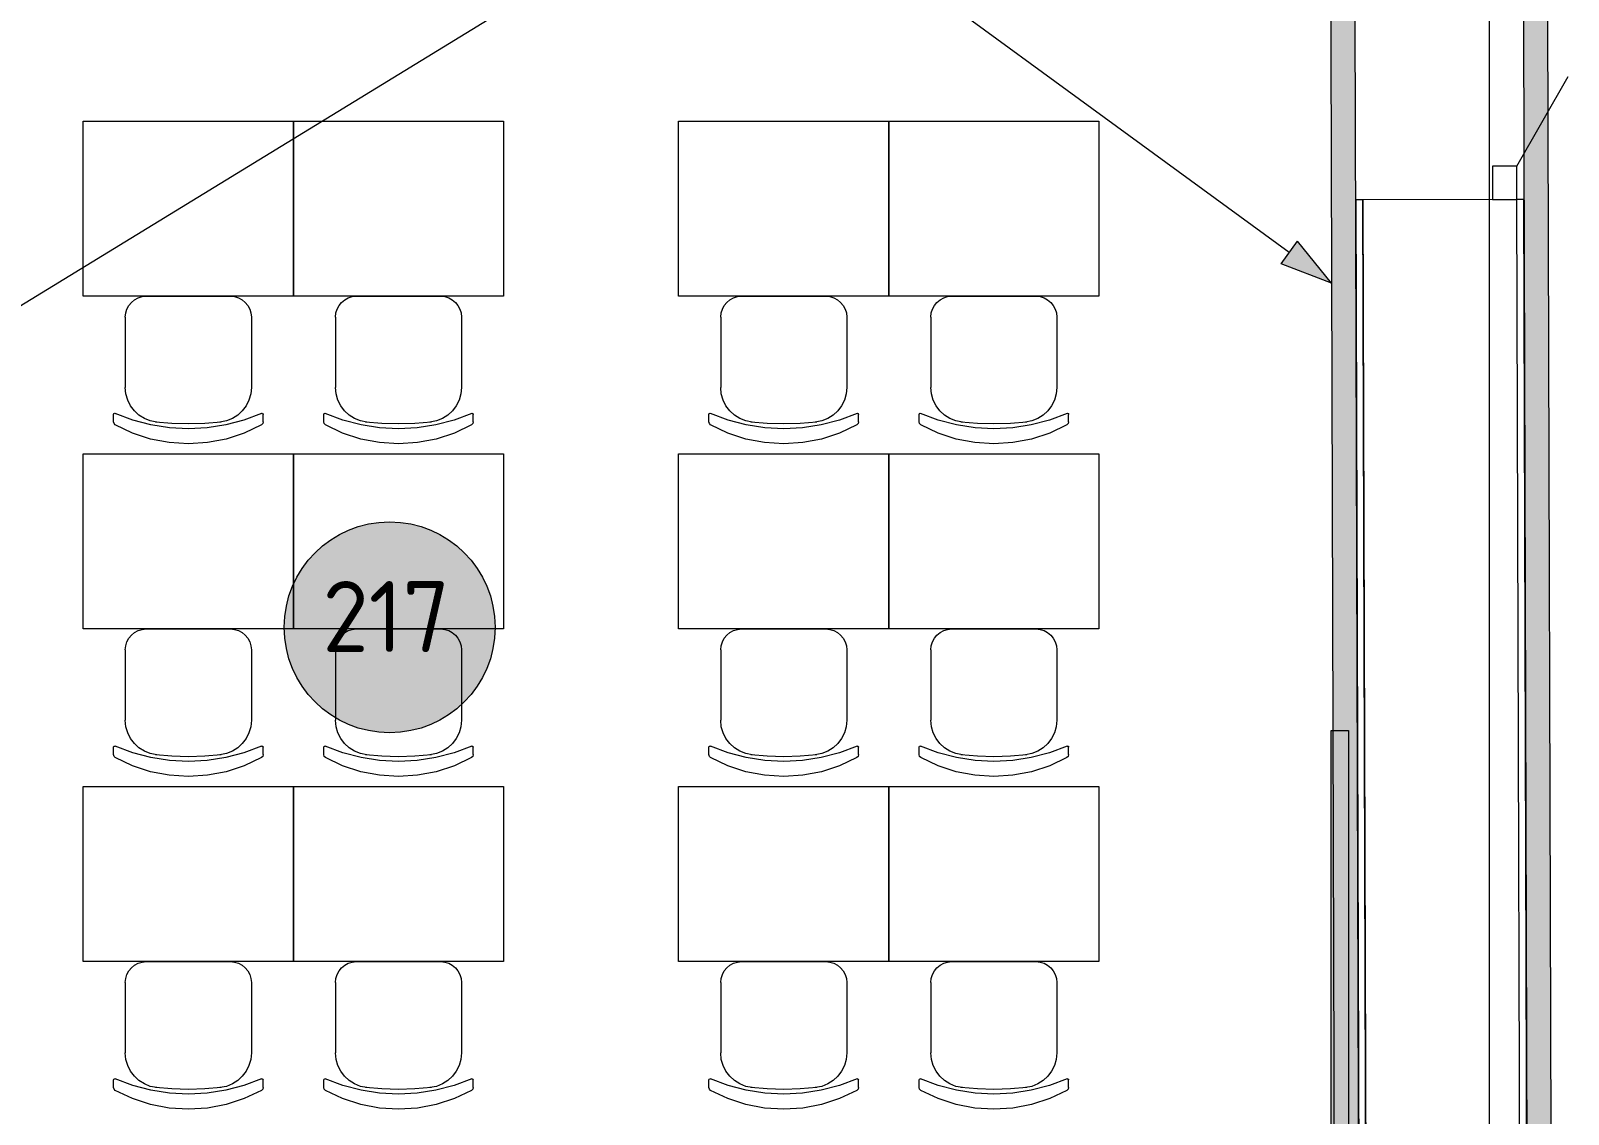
# Model space of a CAD drawing. Header units: millimetres. Extents: x 0 to 1189, y 0 to 841.
# Drawn here: x 262.02 to 305.92, y 520.79 to 551.73 of the extents above; entities that cross this region are included whole.
import ezdxf

# ---------------------------------------------------------------- set-up
doc = ezdxf.new("R2010")
doc.units = ezdxf.units.MM

msp = doc.modelspace()

# ---------------------------------------------------------------- hatches: boundary and pattern name
at = {"true_color": 0xf1d696}
h = msp.add_hatch(color=41, dxfattribs=at)
h.dxf.hatch_style = 2
h.paths.add_polyline_path([(305.511467, 494.621526), (304.811466, 494.621526), (304.343465, 651.257766), (305.043466, 651.257766)])
h = msp.add_hatch(color=41, dxfattribs=at)
h.dxf.hatch_style = 2
h.paths.add_polyline_path([(299.782458, 570.671643), (299.996458, 499.475534), (299.296457, 499.475534), (299.082457, 570.671643)])
at = {"true_color": 0x0077b0}
h = msp.add_hatch(color=144, dxfattribs=at)
h.dxf.hatch_style = 2
h.paths.add_polyline_path([(299.161457, 544.520603), (297.720455, 545.077603), (298.191456, 545.723604)])
at = {"true_color": 0xffffff}
h = msp.add_hatch(color=7, dxfattribs=at)
edge = h.paths.add_edge_path()
edge.add_arc((272.267916, 534.697588), 3.011755, 0, 360)
at = {"true_color": 0x999999}
h = msp.add_hatch(color=253, dxfattribs=at)
h.dxf.hatch_style = 2
h.paths.add_polyline_path([(299.649458, 519.751565), (299.149457, 519.751565), (299.149457, 531.751583), (299.649458, 531.751583)])

# ---------------------------------------------------------------- linework, layer by layer
at = {"color": 7, "lineweight": 0}
for points in [[(303.672464, 237.628134), (303.672464, 730.151886)], [(304.343465, 651.257766), (304.813466, 493.921525)], [(305.511467, 494.621526), (305.043466, 651.257766)], [(299.082457, 570.671643), (299.296457, 499.475534)], [(299.996458, 499.475534), (299.782458, 570.671643)], [(304.452465, 547.864608), (305.919467, 550.423612)], [(304.452465, 547.864608), (303.752464, 547.862608)], [(303.752464, 547.862608), (303.755464, 546.912606)], [(304.455465, 546.914606), (304.452465, 547.864608)], [(300.054458, 546.901606), (299.854458, 546.900606)], [(299.854458, 546.900606), (300.011458, 494.435526)], [(300.130459, 521.621568), (300.054458, 546.901606)], [(303.755464, 546.912606), (300.055458, 546.901606)], [(300.055458, 546.901606), (300.212459, 494.235526)], [(303.755464, 546.912606), (304.455465, 546.914606)], [(304.655465, 546.914606), (304.455465, 546.914606)], [(304.613465, 493.721525), (304.455465, 546.914606)], [(304.813466, 493.822525), (304.655465, 546.914606)], [(269.256411, 534.697588), (269.271956, 535.005468), (269.317581, 535.304473), (269.391774, 535.593087), (269.493021, 535.869793), (269.619809, 536.133074), (269.770625, 536.381416), (269.943956, 536.613302), (270.138288, 536.827216), (270.352108, 537.021641), (270.583904, 537.195062), (270.832161, 537.345962), (271.095367, 537.472826), (271.372009, 537.574137), (271.660573, 537.648379), (271.959547, 537.694036), (272.267416, 537.709592), (272.575461, 537.694036), (272.874589, 537.648379), (273.163286, 537.574137), (273.440043, 537.472826), (273.703346, 537.345962), (273.951684, 537.195062), (274.183546, 537.021641), (274.397419, 536.827216), (274.591793, 536.613302), (274.765154, 536.381416), (274.915992, 536.133074), (275.042795, 535.869793), (275.144051, 535.593087), (275.218249, 535.304473), (275.263876, 535.005468), (275.279421, 534.697588)], [(275.279421, 534.697588), (275.263876, 534.389707), (275.218249, 534.090702), (275.144051, 533.802088), (275.042795, 533.525383), (274.915992, 533.262101), (274.765154, 533.013759), (274.591793, 532.781873), (274.397419, 532.567959), (274.183546, 532.373534), (273.951684, 532.200113), (273.703346, 532.049213), (273.440043, 531.922349), (273.163286, 531.821038), (272.874589, 531.746796), (272.575461, 531.701139), (272.267416, 531.685583), (271.959547, 531.701139), (271.660573, 531.746796), (271.372009, 531.821038), (271.095367, 531.922349), (270.832161, 532.049213), (270.583904, 532.200113), (270.352108, 532.373534), (270.138288, 532.567959), (269.943956, 532.781873), (269.770625, 533.013759), (269.619809, 533.262101), (269.493021, 533.525383), (269.391774, 533.802088), (269.317581, 534.090702), (269.271956, 534.389707), (269.256411, 534.697588)], [(300.172459, 507.621546), (300.130459, 521.621568)]]:
    msp.add_lwpolyline(points, dxfattribs=at)
at = {"color": 144, "lineweight": 0, "true_color": 0x0077b0}
for points in [[(243.534372, 532.753585), (282.565432, 556.642621)], [(297.955455, 545.400604), (282.565432, 556.642621)], [(297.720455, 545.077603), (298.191456, 545.723604)], [(299.161457, 544.520603), (298.191456, 545.723604)], [(299.161457, 544.520603), (297.720455, 545.077603)]]:
    msp.add_lwpolyline(points, dxfattribs=at)
at = {"color": 253, "lineweight": 0, "true_color": 0x999999}
for points in [[(263.518403, 544.151602), (263.518403, 549.15161)], [(263.518403, 549.15161), (269.518412, 549.15161)], [(269.518412, 549.15161), (269.518412, 544.151602)], [(269.518412, 544.151602), (269.518412, 549.15161)], [(269.518412, 549.15161), (275.518421, 549.15161)], [(275.518421, 549.15161), (275.518421, 544.151602)], [(280.518429, 544.151602), (280.518429, 549.15161)], [(280.518429, 549.15161), (286.518438, 549.15161)], [(286.518438, 549.15161), (286.518438, 544.151602)], [(286.518438, 544.151602), (286.518438, 549.15161)], [(286.518438, 549.15161), (292.518447, 549.15161)], [(292.518447, 549.15161), (292.518447, 544.151602)], [(269.518412, 544.151602), (263.518403, 544.151602)], [(264.719404, 543.551601), (264.73161, 543.672703), (264.766608, 543.785414), (264.821973, 543.887344), (264.89528, 543.976102), (264.984102, 544.049297), (265.086014, 544.104539), (265.198591, 544.139438), (265.319405, 544.151602)], [(264.719404, 543.551601), (264.73161, 543.672703), (264.766608, 543.785414), (264.821973, 543.887344), (264.89528, 543.976102), (264.984102, 544.049297), (265.086014, 544.104539), (265.198591, 544.139438), (265.319405, 544.151602)], [(265.318405, 544.151602), (267.719409, 544.151602)], [(265.318405, 544.151602), (267.719409, 544.151602)], [(267.719409, 544.151602), (267.840224, 544.139438), (267.9528, 544.104539), (268.054712, 544.049297), (268.143535, 543.976102), (268.216841, 543.887344), (268.272207, 543.785414), (268.307205, 543.672703), (268.31941, 543.551601)], [(267.719409, 544.151602), (267.840224, 544.139438), (267.9528, 544.104539), (268.054712, 544.049297), (268.143535, 543.976102), (268.216841, 543.887344), (268.272207, 543.785414), (268.307205, 543.672703), (268.31941, 543.551601)], [(275.518421, 544.151602), (269.518412, 544.151602)], [(270.719414, 543.551601), (270.731619, 543.672703), (270.766617, 543.785414), (270.821982, 543.887344), (270.895289, 543.976102), (270.984111, 544.049297), (271.086024, 544.104539), (271.1986, 544.139438), (271.319415, 544.151602)], [(270.719414, 543.551601), (270.731619, 543.672703), (270.766617, 543.785414), (270.821982, 543.887344), (270.895289, 543.976102), (270.984111, 544.049297), (271.086024, 544.104539), (271.1986, 544.139438), (271.319415, 544.151602)], [(271.318415, 544.151602), (273.719418, 544.151602)], [(271.318415, 544.151602), (273.719418, 544.151602)], [(273.719418, 544.151602), (273.840233, 544.139438), (273.952809, 544.104539), (274.054721, 544.049297), (274.143544, 543.976102), (274.216851, 543.887344), (274.272216, 543.785414), (274.307214, 543.672703), (274.319419, 543.551601)], [(273.719418, 544.151602), (273.840233, 544.139438), (273.952809, 544.104539), (274.054721, 544.049297), (274.143544, 543.976102), (274.216851, 543.887344), (274.272216, 543.785414), (274.307214, 543.672703), (274.319419, 543.551601)], [(286.518438, 544.151602), (280.518429, 544.151602)], [(281.71943, 543.551601), (281.731636, 543.672703), (281.766634, 543.785414), (281.821999, 543.887344), (281.895306, 543.976102), (281.984128, 544.049297), (282.08604, 544.104539), (282.198617, 544.139438), (282.319431, 544.151602)], [(281.71943, 543.551601), (281.731636, 543.672703), (281.766634, 543.785414), (281.821999, 543.887344), (281.895306, 543.976102), (281.984128, 544.049297), (282.08604, 544.104539), (282.198617, 544.139438), (282.319431, 544.151602)], [(282.318431, 544.151602), (284.719435, 544.151602)], [(282.318431, 544.151602), (284.719435, 544.151602)], [(284.719435, 544.151602), (284.84025, 544.139438), (284.952826, 544.104539), (285.054738, 544.049297), (285.143561, 543.976102), (285.216867, 543.887344), (285.272233, 543.785414), (285.307231, 543.672703), (285.319436, 543.551601)], [(284.719435, 544.151602), (284.84025, 544.139438), (284.952826, 544.104539), (285.054738, 544.049297), (285.143561, 543.976102), (285.216867, 543.887344), (285.272233, 543.785414), (285.307231, 543.672703), (285.319436, 543.551601)], [(292.518447, 544.151602), (286.518438, 544.151602)], [(287.71944, 543.551601), (287.731645, 543.672703), (287.766643, 543.785414), (287.822008, 543.887344), (287.895315, 543.976102), (287.984137, 544.049297), (288.08605, 544.104539), (288.198626, 544.139438), (288.31944, 544.151602)], [(287.71944, 543.551601), (287.731645, 543.672703), (287.766643, 543.785414), (287.822008, 543.887344), (287.895315, 543.976102), (287.984137, 544.049297), (288.08605, 544.104539), (288.198626, 544.139438), (288.31944, 544.151602)], [(288.31844, 544.151602), (290.719444, 544.151602)], [(288.31844, 544.151602), (290.719444, 544.151602)], [(290.719444, 544.151602), (290.840259, 544.139438), (290.952835, 544.104539), (291.054747, 544.049297), (291.14357, 543.976102), (291.216877, 543.887344), (291.272242, 543.785414), (291.30724, 543.672703), (291.319445, 543.551601)], [(290.719444, 544.151602), (290.840259, 544.139438), (290.952835, 544.104539), (291.054747, 544.049297), (291.14357, 543.976102), (291.216877, 543.887344), (291.272242, 543.785414), (291.30724, 543.672703), (291.319445, 543.551601)], [(264.719404, 543.551601), (264.719404, 541.548598)], [(264.719404, 543.551601), (264.719404, 541.548598)], [(268.31941, 543.551601), (268.31941, 541.548598)], [(268.31941, 543.551601), (268.31941, 541.548598)], [(270.719414, 543.551601), (270.719414, 541.548598)], [(270.719414, 543.551601), (270.719414, 541.548598)], [(274.319419, 543.551601), (274.319419, 541.548598)], [(274.319419, 543.551601), (274.319419, 541.548598)], [(281.71943, 543.551601), (281.71943, 541.548598)], [(281.71943, 543.551601), (281.71943, 541.548598)], [(285.319436, 543.551601), (285.319436, 541.548598)], [(285.319436, 543.551601), (285.319436, 541.548598)], [(287.71944, 543.551601), (287.71944, 541.548598)], [(287.71944, 543.551601), (287.71944, 541.548598)], [(291.319445, 543.551601), (291.319445, 541.548598)], [(291.319445, 543.551601), (291.319445, 541.548598)], [(265.619406, 540.553597), (265.434021, 540.590239), (265.263202, 540.658862), (265.110079, 540.756009), (264.97778, 540.878222), (264.869434, 541.022045), (264.78817, 541.184019), (264.737117, 541.36069), (264.719404, 541.548598)], [(265.619406, 540.553597), (265.434021, 540.590239), (265.263202, 540.658862), (265.110079, 540.756009), (264.97778, 540.878222), (264.869434, 541.022045), (264.78817, 541.184019), (264.737117, 541.36069), (264.719404, 541.548598)], [(268.31941, 541.548598), (268.301697, 541.36069), (268.250644, 541.184019), (268.16938, 541.022045), (268.061035, 540.878222), (267.928736, 540.756009), (267.775612, 540.658862), (267.604794, 540.590239), (267.419409, 540.553597)], [(268.31941, 541.548598), (268.301697, 541.36069), (268.250644, 541.184019), (268.16938, 541.022045), (268.061035, 540.878222), (267.928736, 540.756009), (267.775612, 540.658862), (267.604794, 540.590239), (267.419409, 540.553597)], [(271.619415, 540.553597), (271.43403, 540.590239), (271.263211, 540.658862), (271.110088, 540.756009), (270.977789, 540.878222), (270.869443, 541.022045), (270.788179, 541.184019), (270.737127, 541.36069), (270.719414, 541.548598)], [(271.619415, 540.553597), (271.43403, 540.590239), (271.263211, 540.658862), (271.110088, 540.756009), (270.977789, 540.878222), (270.869443, 541.022045), (270.788179, 541.184019), (270.737127, 541.36069), (270.719414, 541.548598)], [(274.319419, 541.548598), (274.301706, 541.36069), (274.250653, 541.184019), (274.16939, 541.022045), (274.061044, 540.878222), (273.928745, 540.756009), (273.775621, 540.658862), (273.604803, 540.590239), (273.419418, 540.553597)], [(274.319419, 541.548598), (274.301706, 541.36069), (274.250653, 541.184019), (274.16939, 541.022045), (274.061044, 540.878222), (273.928745, 540.756009), (273.775621, 540.658862), (273.604803, 540.590239), (273.419418, 540.553597)], [(282.619432, 540.553597), (282.434047, 540.590239), (282.263228, 540.658862), (282.110105, 540.756009), (281.977806, 540.878222), (281.86946, 541.022045), (281.788196, 541.184019), (281.737143, 541.36069), (281.71943, 541.548598)], [(282.619432, 540.553597), (282.434047, 540.590239), (282.263228, 540.658862), (282.110105, 540.756009), (281.977806, 540.878222), (281.86946, 541.022045), (281.788196, 541.184019), (281.737143, 541.36069), (281.71943, 541.548598)], [(285.319436, 541.548598), (285.301723, 541.36069), (285.25067, 541.184019), (285.169406, 541.022045), (285.061061, 540.878222), (284.928761, 540.756009), (284.775638, 540.658862), (284.60482, 540.590239), (284.419435, 540.553597)], [(285.319436, 541.548598), (285.301723, 541.36069), (285.25067, 541.184019), (285.169406, 541.022045), (285.061061, 540.878222), (284.928761, 540.756009), (284.775638, 540.658862), (284.60482, 540.590239), (284.419435, 540.553597)], [(288.619441, 540.553597), (288.434056, 540.590239), (288.263237, 540.658862), (288.110114, 540.756009), (287.977815, 540.878222), (287.869469, 541.022045), (287.788205, 541.184019), (287.737152, 541.36069), (287.71944, 541.548598)], [(288.619441, 540.553597), (288.434056, 540.590239), (288.263237, 540.658862), (288.110114, 540.756009), (287.977815, 540.878222), (287.869469, 541.022045), (287.788205, 541.184019), (287.737152, 541.36069), (287.71944, 541.548598)], [(291.319445, 541.548598), (291.301732, 541.36069), (291.250679, 541.184019), (291.169416, 541.022045), (291.06107, 540.878222), (290.928771, 540.756009), (290.775647, 540.658862), (290.604829, 540.590239), (290.419444, 540.553597)], [(291.319445, 541.548598), (291.301732, 541.36069), (291.250679, 541.184019), (291.169416, 541.022045), (291.06107, 540.878222), (290.928771, 540.756009), (290.775647, 540.658862), (290.604829, 540.590239), (290.419444, 540.553597)], [(264.384404, 540.778597), (264.393029, 540.799597), (264.414404, 540.808597), (264.427404, 540.805597)], [(264.384404, 540.778597), (264.393029, 540.799597), (264.414404, 540.808597), (264.427404, 540.805597)], [(264.384404, 540.561597), (264.384404, 540.778597)], [(264.384404, 540.561597), (264.384404, 540.778597)], [(264.431404, 540.476596), (264.397029, 540.513471), (264.384404, 540.561597)], [(264.431404, 540.476596), (264.397029, 540.513471), (264.384404, 540.561597)], [(268.61141, 540.805597), (268.107347, 540.615081), (267.587909, 540.477721), (267.057221, 540.394549), (266.519407, 540.366596), (265.981594, 540.394549), (265.450906, 540.477721), (264.931467, 540.615081), (264.427404, 540.805597)], [(268.61141, 540.805597), (268.107347, 540.615081), (267.587909, 540.477721), (267.057221, 540.394549), (266.519407, 540.366596), (265.981594, 540.394549), (265.450906, 540.477721), (264.931467, 540.615081), (264.427404, 540.805597)], [(268.60741, 540.476596), (268.114378, 540.242877), (267.597909, 540.073846), (267.064189, 539.971189), (266.519407, 539.936596), (265.974625, 539.971189), (265.440906, 540.073846), (264.924436, 540.242877), (264.431404, 540.476596)], [(268.60741, 540.476596), (268.114378, 540.242877), (267.597909, 540.073846), (267.064189, 539.971189), (266.519407, 539.936596), (265.974625, 539.971189), (265.440906, 540.073846), (264.924436, 540.242877), (264.431404, 540.476596)], [(267.460409, 540.558597), (266.991033, 540.517221), (266.519407, 540.503596), (266.047781, 540.517221), (265.578406, 540.558597)], [(267.460409, 540.558597), (266.991033, 540.517221), (266.519407, 540.503596), (266.047781, 540.517221), (265.578406, 540.558597)], [(268.65441, 540.561597), (268.641785, 540.513471), (268.60741, 540.476596)], [(268.65441, 540.561597), (268.641785, 540.513471), (268.60741, 540.476596)], [(268.61141, 540.805597), (268.62441, 540.808597), (268.645785, 540.799597), (268.65441, 540.778597)], [(268.61141, 540.805597), (268.62441, 540.808597), (268.645785, 540.799597), (268.65441, 540.778597)], [(268.65441, 540.561597), (268.65441, 540.778597)], [(268.65441, 540.561597), (268.65441, 540.778597)], [(270.384413, 540.778597), (270.393038, 540.799597), (270.414413, 540.808597), (270.427413, 540.805597)], [(270.384413, 540.778597), (270.393038, 540.799597), (270.414413, 540.808597), (270.427413, 540.805597)], [(270.384413, 540.561597), (270.384413, 540.778597)], [(270.384413, 540.561597), (270.384413, 540.778597)], [(270.431413, 540.476596), (270.397038, 540.513471), (270.384413, 540.561597)], [(270.431413, 540.476596), (270.397038, 540.513471), (270.384413, 540.561597)], [(274.61142, 540.805597), (274.107356, 540.615081), (273.587918, 540.477721), (273.05723, 540.394549), (272.519416, 540.366596), (271.981603, 540.394549), (271.450915, 540.477721), (270.931476, 540.615081), (270.427413, 540.805597)], [(274.61142, 540.805597), (274.107356, 540.615081), (273.587918, 540.477721), (273.05723, 540.394549), (272.519416, 540.366596), (271.981603, 540.394549), (271.450915, 540.477721), (270.931476, 540.615081), (270.427413, 540.805597)], [(274.60742, 540.476596), (274.114388, 540.242877), (273.597918, 540.073846), (273.064198, 539.971189), (272.519416, 539.936596), (271.974634, 539.971189), (271.440915, 540.073846), (270.924445, 540.242877), (270.431413, 540.476596)], [(274.60742, 540.476596), (274.114388, 540.242877), (273.597918, 540.073846), (273.064198, 539.971189), (272.519416, 539.936596), (271.974634, 539.971189), (271.440915, 540.073846), (270.924445, 540.242877), (270.431413, 540.476596)], [(273.460418, 540.558597), (272.991042, 540.517221), (272.519416, 540.503596), (272.047791, 540.517221), (271.578415, 540.558597)], [(273.460418, 540.558597), (272.991042, 540.517221), (272.519416, 540.503596), (272.047791, 540.517221), (271.578415, 540.558597)], [(274.65442, 540.561597), (274.641795, 540.513471), (274.60742, 540.476596)], [(274.65442, 540.561597), (274.641795, 540.513471), (274.60742, 540.476596)], [(274.61142, 540.805597), (274.62442, 540.808597), (274.645795, 540.799597), (274.65442, 540.778597)], [(274.61142, 540.805597), (274.62442, 540.808597), (274.645795, 540.799597), (274.65442, 540.778597)], [(274.65442, 540.561597), (274.65442, 540.778597)], [(274.65442, 540.561597), (274.65442, 540.778597)], [(281.38443, 540.778597), (281.393055, 540.799597), (281.41443, 540.808597), (281.42743, 540.805597)], [(281.38443, 540.778597), (281.393055, 540.799597), (281.41443, 540.808597), (281.42743, 540.805597)], [(281.38443, 540.561597), (281.38443, 540.778597)], [(281.38443, 540.561597), (281.38443, 540.778597)], [(281.43143, 540.476596), (281.397055, 540.513471), (281.38443, 540.561597)], [(281.43143, 540.476596), (281.397055, 540.513471), (281.38443, 540.561597)], [(285.611436, 540.805597), (285.107373, 540.615081), (284.587935, 540.477721), (284.057246, 540.394549), (283.519433, 540.366596), (282.98162, 540.394549), (282.450932, 540.477721), (281.931493, 540.615081), (281.42743, 540.805597)], [(285.611436, 540.805597), (285.107373, 540.615081), (284.587935, 540.477721), (284.057246, 540.394549), (283.519433, 540.366596), (282.98162, 540.394549), (282.450932, 540.477721), (281.931493, 540.615081), (281.42743, 540.805597)], [(285.607436, 540.476596), (285.114404, 540.242877), (284.597935, 540.073846), (284.064215, 539.971189), (283.519433, 539.936596), (282.974651, 539.971189), (282.440932, 540.073846), (281.924462, 540.242877), (281.43143, 540.476596)], [(285.607436, 540.476596), (285.114404, 540.242877), (284.597935, 540.073846), (284.064215, 539.971189), (283.519433, 539.936596), (282.974651, 539.971189), (282.440932, 540.073846), (281.924462, 540.242877), (281.43143, 540.476596)], [(284.460435, 540.558597), (283.991059, 540.517221), (283.519433, 540.503596), (283.047807, 540.517221), (282.578432, 540.558597)], [(284.460435, 540.558597), (283.991059, 540.517221), (283.519433, 540.503596), (283.047807, 540.517221), (282.578432, 540.558597)], [(285.654436, 540.561597), (285.641811, 540.513471), (285.607436, 540.476596)], [(285.654436, 540.561597), (285.641811, 540.513471), (285.607436, 540.476596)], [(285.611436, 540.805597), (285.624436, 540.808597), (285.645811, 540.799597), (285.654436, 540.778597)], [(285.611436, 540.805597), (285.624436, 540.808597), (285.645811, 540.799597), (285.654436, 540.778597)], [(285.654436, 540.561597), (285.654436, 540.778597)], [(285.654436, 540.561597), (285.654436, 540.778597)], [(287.384439, 540.778597), (287.393064, 540.799597), (287.414439, 540.808597), (287.427439, 540.805597)], [(287.384439, 540.778597), (287.393064, 540.799597), (287.414439, 540.808597), (287.427439, 540.805597)], [(287.384439, 540.561597), (287.384439, 540.778597)], [(287.384439, 540.561597), (287.384439, 540.778597)], [(287.431439, 540.476596), (287.397064, 540.513471), (287.384439, 540.561597)], [(287.431439, 540.476596), (287.397064, 540.513471), (287.384439, 540.561597)], [(291.611446, 540.805597), (291.107382, 540.615081), (290.587944, 540.477721), (290.057256, 540.394549), (289.519442, 540.366596), (288.981629, 540.394549), (288.450941, 540.477721), (287.931502, 540.615081), (287.427439, 540.805597)], [(291.611446, 540.805597), (291.107382, 540.615081), (290.587944, 540.477721), (290.057256, 540.394549), (289.519442, 540.366596), (288.981629, 540.394549), (288.450941, 540.477721), (287.931502, 540.615081), (287.427439, 540.805597)], [(291.607446, 540.476596), (291.114414, 540.242877), (290.597944, 540.073846), (290.064224, 539.971189), (289.519442, 539.936596), (288.97466, 539.971189), (288.440941, 540.073846), (287.924471, 540.242877), (287.431439, 540.476596)], [(291.607446, 540.476596), (291.114414, 540.242877), (290.597944, 540.073846), (290.064224, 539.971189), (289.519442, 539.936596), (288.97466, 539.971189), (288.440941, 540.073846), (287.924471, 540.242877), (287.431439, 540.476596)], [(290.460444, 540.558597), (289.991068, 540.517221), (289.519442, 540.503596), (289.047817, 540.517221), (288.578441, 540.558597)], [(290.460444, 540.558597), (289.991068, 540.517221), (289.519442, 540.503596), (289.047817, 540.517221), (288.578441, 540.558597)], [(291.654446, 540.561597), (291.641821, 540.513471), (291.607446, 540.476596)], [(291.654446, 540.561597), (291.641821, 540.513471), (291.607446, 540.476596)], [(291.611446, 540.805597), (291.624446, 540.808597), (291.645821, 540.799597), (291.654446, 540.778597)], [(291.611446, 540.805597), (291.624446, 540.808597), (291.645821, 540.799597), (291.654446, 540.778597)], [(291.654446, 540.561597), (291.654446, 540.778597)], [(291.654446, 540.561597), (291.654446, 540.778597)], [(263.518403, 534.651588), (263.518403, 539.651595)], [(263.518403, 539.651595), (269.518412, 539.651595)], [(269.518412, 539.651595), (269.518412, 534.651588)], [(269.518412, 534.651588), (269.518412, 539.651595)], [(269.518412, 539.651595), (275.518421, 539.651595)], [(275.518421, 539.651595), (275.518421, 534.651588)], [(280.518429, 534.651588), (280.518429, 539.651595)], [(280.518429, 539.651595), (286.518438, 539.651595)], [(286.518438, 539.651595), (286.518438, 534.651588)], [(286.518438, 534.651588), (286.518438, 539.651595)], [(286.518438, 539.651595), (292.518447, 539.651595)], [(292.518447, 539.651595), (292.518447, 534.651588)], [(269.518412, 534.651588), (263.518403, 534.651588)], [(264.719404, 534.051587), (264.73161, 534.172688), (264.766608, 534.285399), (264.821973, 534.387329), (264.89528, 534.476087), (264.984102, 534.549283), (265.086014, 534.604525), (265.198591, 534.639423), (265.319405, 534.651588)], [(264.719404, 534.051587), (264.73161, 534.172688), (264.766608, 534.285399), (264.821973, 534.387329), (264.89528, 534.476087), (264.984102, 534.549283), (265.086014, 534.604525), (265.198591, 534.639423), (265.319405, 534.651588)], [(265.318405, 534.651588), (267.719409, 534.651588)], [(265.318405, 534.651588), (267.719409, 534.651588)], [(267.719409, 534.651588), (267.840224, 534.639423), (267.9528, 534.604525), (268.054712, 534.549283), (268.143535, 534.476087), (268.216841, 534.387329), (268.272207, 534.285399), (268.307205, 534.172688), (268.31941, 534.051587)], [(267.719409, 534.651588), (267.840224, 534.639423), (267.9528, 534.604525), (268.054712, 534.549283), (268.143535, 534.476087), (268.216841, 534.387329), (268.272207, 534.285399), (268.307205, 534.172688), (268.31941, 534.051587)], [(275.518421, 534.651588), (269.518412, 534.651588)], [(270.719414, 534.051587), (270.731619, 534.172688), (270.766617, 534.285399), (270.821982, 534.387329), (270.895289, 534.476087), (270.984111, 534.549283), (271.086024, 534.604525), (271.1986, 534.639423), (271.319415, 534.651588)], [(270.719414, 534.051587), (270.731619, 534.172688), (270.766617, 534.285399), (270.821982, 534.387329), (270.895289, 534.476087), (270.984111, 534.549283), (271.086024, 534.604525), (271.1986, 534.639423), (271.319415, 534.651588)], [(271.318415, 534.651588), (273.719418, 534.651588)], [(271.318415, 534.651588), (273.719418, 534.651588)], [(273.719418, 534.651588), (273.840233, 534.639423), (273.952809, 534.604525), (274.054721, 534.549283), (274.143544, 534.476087), (274.216851, 534.387329), (274.272216, 534.285399), (274.307214, 534.172688), (274.319419, 534.051587)], [(273.719418, 534.651588), (273.840233, 534.639423), (273.952809, 534.604525), (274.054721, 534.549283), (274.143544, 534.476087), (274.216851, 534.387329), (274.272216, 534.285399), (274.307214, 534.172688), (274.319419, 534.051587)], [(286.518438, 534.651588), (280.518429, 534.651588)], [(281.71943, 534.051587), (281.731636, 534.172688), (281.766634, 534.285399), (281.821999, 534.387329), (281.895306, 534.476087), (281.984128, 534.549283), (282.08604, 534.604525), (282.198617, 534.639423), (282.319431, 534.651588)], [(281.71943, 534.051587), (281.731636, 534.172688), (281.766634, 534.285399), (281.821999, 534.387329), (281.895306, 534.476087), (281.984128, 534.549283), (282.08604, 534.604525), (282.198617, 534.639423), (282.319431, 534.651588)], [(282.318431, 534.651588), (284.719435, 534.651588)], [(282.318431, 534.651588), (284.719435, 534.651588)], [(284.719435, 534.651588), (284.84025, 534.639423), (284.952826, 534.604525), (285.054738, 534.549283), (285.143561, 534.476087), (285.216867, 534.387329), (285.272233, 534.285399), (285.307231, 534.172688), (285.319436, 534.051587)], [(284.719435, 534.651588), (284.84025, 534.639423), (284.952826, 534.604525), (285.054738, 534.549283), (285.143561, 534.476087), (285.216867, 534.387329), (285.272233, 534.285399), (285.307231, 534.172688), (285.319436, 534.051587)], [(292.518447, 534.651588), (286.518438, 534.651588)], [(287.71944, 534.051587), (287.731645, 534.172688), (287.766643, 534.285399), (287.822008, 534.387329), (287.895315, 534.476087), (287.984137, 534.549283), (288.08605, 534.604525), (288.198626, 534.639423), (288.31944, 534.651588)], [(287.71944, 534.051587), (287.731645, 534.172688), (287.766643, 534.285399), (287.822008, 534.387329), (287.895315, 534.476087), (287.984137, 534.549283), (288.08605, 534.604525), (288.198626, 534.639423), (288.31944, 534.651588)], [(288.31844, 534.651588), (290.719444, 534.651588)], [(288.31844, 534.651588), (290.719444, 534.651588)], [(290.719444, 534.651588), (290.840259, 534.639423), (290.952835, 534.604525), (291.054747, 534.549283), (291.14357, 534.476087), (291.216877, 534.387329), (291.272242, 534.285399), (291.30724, 534.172688), (291.319445, 534.051587)], [(290.719444, 534.651588), (290.840259, 534.639423), (290.952835, 534.604525), (291.054747, 534.549283), (291.14357, 534.476087), (291.216877, 534.387329), (291.272242, 534.285399), (291.30724, 534.172688), (291.319445, 534.051587)], [(264.719404, 534.051587), (264.719404, 532.048584)], [(264.719404, 534.051587), (264.719404, 532.048584)], [(268.31941, 534.051587), (268.31941, 532.048584)], [(268.31941, 534.051587), (268.31941, 532.048584)], [(270.719414, 534.051587), (270.719414, 532.048584)], [(270.719414, 534.051587), (270.719414, 532.048584)], [(274.319419, 534.051587), (274.319419, 532.048584)], [(274.319419, 534.051587), (274.319419, 532.048584)], [(281.71943, 534.051587), (281.71943, 532.048584)], [(281.71943, 534.051587), (281.71943, 532.048584)], [(285.319436, 534.051587), (285.319436, 532.048584)], [(285.319436, 534.051587), (285.319436, 532.048584)], [(287.71944, 534.051587), (287.71944, 532.048584)], [(287.71944, 534.051587), (287.71944, 532.048584)], [(291.319445, 534.051587), (291.319445, 532.048584)], [(291.319445, 534.051587), (291.319445, 532.048584)], [(265.619406, 531.053582), (265.434021, 531.090225), (265.263202, 531.158848), (265.110079, 531.255994), (264.97778, 531.378208), (264.869434, 531.52203), (264.78817, 531.684005), (264.737117, 531.860675), (264.719404, 532.048584)], [(265.619406, 531.053582), (265.434021, 531.090225), (265.263202, 531.158848), (265.110079, 531.255994), (264.97778, 531.378208), (264.869434, 531.52203), (264.78817, 531.684005), (264.737117, 531.860675), (264.719404, 532.048584)], [(268.31941, 532.048584), (268.301697, 531.860675), (268.250644, 531.684005), (268.16938, 531.52203), (268.061035, 531.378208), (267.928736, 531.255994), (267.775612, 531.158848), (267.604794, 531.090225), (267.419409, 531.053582)], [(268.31941, 532.048584), (268.301697, 531.860675), (268.250644, 531.684005), (268.16938, 531.52203), (268.061035, 531.378208), (267.928736, 531.255994), (267.775612, 531.158848), (267.604794, 531.090225), (267.419409, 531.053582)], [(271.619415, 531.053582), (271.43403, 531.090225), (271.263211, 531.158848), (271.110088, 531.255994), (270.977789, 531.378208), (270.869443, 531.52203), (270.788179, 531.684005), (270.737127, 531.860675), (270.719414, 532.048584)], [(271.619415, 531.053582), (271.43403, 531.090225), (271.263211, 531.158848), (271.110088, 531.255994), (270.977789, 531.378208), (270.869443, 531.52203), (270.788179, 531.684005), (270.737127, 531.860675), (270.719414, 532.048584)], [(274.319419, 532.048584), (274.301706, 531.860675), (274.250653, 531.684005), (274.16939, 531.52203), (274.061044, 531.378208), (273.928745, 531.255994), (273.775621, 531.158848), (273.604803, 531.090225), (273.419418, 531.053582)], [(274.319419, 532.048584), (274.301706, 531.860675), (274.250653, 531.684005), (274.16939, 531.52203), (274.061044, 531.378208), (273.928745, 531.255994), (273.775621, 531.158848), (273.604803, 531.090225), (273.419418, 531.053582)], [(282.619432, 531.053582), (282.434047, 531.090225), (282.263228, 531.158848), (282.110105, 531.255994), (281.977806, 531.378208), (281.86946, 531.52203), (281.788196, 531.684005), (281.737143, 531.860675), (281.71943, 532.048584)], [(282.619432, 531.053582), (282.434047, 531.090225), (282.263228, 531.158848), (282.110105, 531.255994), (281.977806, 531.378208), (281.86946, 531.52203), (281.788196, 531.684005), (281.737143, 531.860675), (281.71943, 532.048584)], [(285.319436, 532.048584), (285.301723, 531.860675), (285.25067, 531.684005), (285.169406, 531.52203), (285.061061, 531.378208), (284.928761, 531.255994), (284.775638, 531.158848), (284.60482, 531.090225), (284.419435, 531.053582)], [(285.319436, 532.048584), (285.301723, 531.860675), (285.25067, 531.684005), (285.169406, 531.52203), (285.061061, 531.378208), (284.928761, 531.255994), (284.775638, 531.158848), (284.60482, 531.090225), (284.419435, 531.053582)], [(288.619441, 531.053582), (288.434056, 531.090225), (288.263237, 531.158848), (288.110114, 531.255994), (287.977815, 531.378208), (287.869469, 531.52203), (287.788205, 531.684005), (287.737152, 531.860675), (287.71944, 532.048584)], [(288.619441, 531.053582), (288.434056, 531.090225), (288.263237, 531.158848), (288.110114, 531.255994), (287.977815, 531.378208), (287.869469, 531.52203), (287.788205, 531.684005), (287.737152, 531.860675), (287.71944, 532.048584)], [(291.319445, 532.048584), (291.301732, 531.860675), (291.250679, 531.684005), (291.169416, 531.52203), (291.06107, 531.378208), (290.928771, 531.255994), (290.775647, 531.158848), (290.604829, 531.090225), (290.419444, 531.053582)], [(291.319445, 532.048584), (291.301732, 531.860675), (291.250679, 531.684005), (291.169416, 531.52203), (291.06107, 531.378208), (290.928771, 531.255994), (290.775647, 531.158848), (290.604829, 531.090225), (290.419444, 531.053582)], [(299.149457, 519.751565), (299.149457, 531.751583)], [(299.149457, 531.751583), (299.649458, 531.751583)], [(299.649458, 531.751583), (299.649458, 519.751565)], [(264.384404, 531.278582), (264.393029, 531.299582), (264.414404, 531.308582), (264.427404, 531.305582)], [(264.384404, 531.278582), (264.393029, 531.299582), (264.414404, 531.308582), (264.427404, 531.305582)], [(264.384404, 531.061582), (264.384404, 531.278582)], [(264.384404, 531.061582), (264.384404, 531.278582)], [(268.61141, 531.305582), (268.107347, 531.115066), (267.587909, 530.977707), (267.057221, 530.894535), (266.519407, 530.866582), (265.981594, 530.894535), (265.450906, 530.977707), (264.931467, 531.115066), (264.427404, 531.305582)], [(268.61141, 531.305582), (268.107347, 531.115066), (267.587909, 530.977707), (267.057221, 530.894535), (266.519407, 530.866582), (265.981594, 530.894535), (265.450906, 530.977707), (264.931467, 531.115066), (264.427404, 531.305582)], [(268.61141, 531.305582), (268.62441, 531.308582), (268.645785, 531.299582), (268.65441, 531.278582)], [(268.61141, 531.305582), (268.62441, 531.308582), (268.645785, 531.299582), (268.65441, 531.278582)], [(268.65441, 531.061582), (268.65441, 531.278582)], [(268.65441, 531.061582), (268.65441, 531.278582)], [(270.384413, 531.278582), (270.393038, 531.299582), (270.414413, 531.308582), (270.427413, 531.305582)], [(270.384413, 531.278582), (270.393038, 531.299582), (270.414413, 531.308582), (270.427413, 531.305582)], [(270.384413, 531.061582), (270.384413, 531.278582)], [(270.384413, 531.061582), (270.384413, 531.278582)], [(274.61142, 531.305582), (274.107356, 531.115066), (273.587918, 530.977707), (273.05723, 530.894535), (272.519416, 530.866582), (271.981603, 530.894535), (271.450915, 530.977707), (270.931476, 531.115066), (270.427413, 531.305582)], [(274.61142, 531.305582), (274.107356, 531.115066), (273.587918, 530.977707), (273.05723, 530.894535), (272.519416, 530.866582), (271.981603, 530.894535), (271.450915, 530.977707), (270.931476, 531.115066), (270.427413, 531.305582)], [(274.61142, 531.305582), (274.62442, 531.308582), (274.645795, 531.299582), (274.65442, 531.278582)], [(274.61142, 531.305582), (274.62442, 531.308582), (274.645795, 531.299582), (274.65442, 531.278582)], [(274.65442, 531.061582), (274.65442, 531.278582)], [(274.65442, 531.061582), (274.65442, 531.278582)], [(281.38443, 531.278582), (281.393055, 531.299582), (281.41443, 531.308582), (281.42743, 531.305582)], [(281.38443, 531.278582), (281.393055, 531.299582), (281.41443, 531.308582), (281.42743, 531.305582)], [(281.38443, 531.061582), (281.38443, 531.278582)], [(281.38443, 531.061582), (281.38443, 531.278582)], [(285.611436, 531.305582), (285.107373, 531.115066), (284.587935, 530.977707), (284.057246, 530.894535), (283.519433, 530.866582), (282.98162, 530.894535), (282.450932, 530.977707), (281.931493, 531.115066), (281.42743, 531.305582)], [(285.611436, 531.305582), (285.107373, 531.115066), (284.587935, 530.977707), (284.057246, 530.894535), (283.519433, 530.866582), (282.98162, 530.894535), (282.450932, 530.977707), (281.931493, 531.115066), (281.42743, 531.305582)], [(285.611436, 531.305582), (285.624436, 531.308582), (285.645811, 531.299582), (285.654436, 531.278582)], [(285.611436, 531.305582), (285.624436, 531.308582), (285.645811, 531.299582), (285.654436, 531.278582)], [(285.654436, 531.061582), (285.654436, 531.278582)], [(285.654436, 531.061582), (285.654436, 531.278582)], [(287.384439, 531.278582), (287.393064, 531.299582), (287.414439, 531.308582), (287.427439, 531.305582)], [(287.384439, 531.278582), (287.393064, 531.299582), (287.414439, 531.308582), (287.427439, 531.305582)], [(287.384439, 531.061582), (287.384439, 531.278582)], [(287.384439, 531.061582), (287.384439, 531.278582)], [(291.611446, 531.305582), (291.107382, 531.115066), (290.587944, 530.977707), (290.057256, 530.894535), (289.519442, 530.866582), (288.981629, 530.894535), (288.450941, 530.977707), (287.931502, 531.115066), (287.427439, 531.305582)], [(291.611446, 531.305582), (291.107382, 531.115066), (290.587944, 530.977707), (290.057256, 530.894535), (289.519442, 530.866582), (288.981629, 530.894535), (288.450941, 530.977707), (287.931502, 531.115066), (287.427439, 531.305582)], [(291.611446, 531.305582), (291.624446, 531.308582), (291.645821, 531.299582), (291.654446, 531.278582)], [(291.611446, 531.305582), (291.624446, 531.308582), (291.645821, 531.299582), (291.654446, 531.278582)], [(291.654446, 531.061582), (291.654446, 531.278582)], [(291.654446, 531.061582), (291.654446, 531.278582)], [(264.431404, 530.976582), (264.397029, 531.013457), (264.384404, 531.061582)], [(264.431404, 530.976582), (264.397029, 531.013457), (264.384404, 531.061582)], [(268.60741, 530.976582), (268.114378, 530.742863), (267.597909, 530.573831), (267.064189, 530.471175), (266.519407, 530.436581), (265.974625, 530.471175), (265.440906, 530.573831), (264.924436, 530.742863), (264.431404, 530.976582)], [(268.60741, 530.976582), (268.114378, 530.742863), (267.597909, 530.573831), (267.064189, 530.471175), (266.519407, 530.436581), (265.974625, 530.471175), (265.440906, 530.573831), (264.924436, 530.742863), (264.431404, 530.976582)], [(267.460409, 531.058582), (266.991033, 531.017207), (266.519407, 531.003582), (266.047781, 531.017207), (265.578406, 531.058582)], [(267.460409, 531.058582), (266.991033, 531.017207), (266.519407, 531.003582), (266.047781, 531.017207), (265.578406, 531.058582)], [(268.65441, 531.061582), (268.641785, 531.013457), (268.60741, 530.976582)], [(268.65441, 531.061582), (268.641785, 531.013457), (268.60741, 530.976582)], [(270.431413, 530.976582), (270.397038, 531.013457), (270.384413, 531.061582)], [(270.431413, 530.976582), (270.397038, 531.013457), (270.384413, 531.061582)], [(274.60742, 530.976582), (274.114388, 530.742863), (273.597918, 530.573831), (273.064198, 530.471175), (272.519416, 530.436581), (271.974634, 530.471175), (271.440915, 530.573831), (270.924445, 530.742863), (270.431413, 530.976582)], [(274.60742, 530.976582), (274.114388, 530.742863), (273.597918, 530.573831), (273.064198, 530.471175), (272.519416, 530.436581), (271.974634, 530.471175), (271.440915, 530.573831), (270.924445, 530.742863), (270.431413, 530.976582)], [(273.460418, 531.058582), (272.991042, 531.017207), (272.519416, 531.003582), (272.047791, 531.017207), (271.578415, 531.058582)], [(273.460418, 531.058582), (272.991042, 531.017207), (272.519416, 531.003582), (272.047791, 531.017207), (271.578415, 531.058582)], [(274.65442, 531.061582), (274.641795, 531.013457), (274.60742, 530.976582)], [(274.65442, 531.061582), (274.641795, 531.013457), (274.60742, 530.976582)], [(281.43143, 530.976582), (281.397055, 531.013457), (281.38443, 531.061582)], [(281.43143, 530.976582), (281.397055, 531.013457), (281.38443, 531.061582)], [(285.607436, 530.976582), (285.114404, 530.742863), (284.597935, 530.573831), (284.064215, 530.471175), (283.519433, 530.436581), (282.974651, 530.471175), (282.440932, 530.573831), (281.924462, 530.742863), (281.43143, 530.976582)], [(285.607436, 530.976582), (285.114404, 530.742863), (284.597935, 530.573831), (284.064215, 530.471175), (283.519433, 530.436581), (282.974651, 530.471175), (282.440932, 530.573831), (281.924462, 530.742863), (281.43143, 530.976582)], [(284.460435, 531.058582), (283.991059, 531.017207), (283.519433, 531.003582), (283.047807, 531.017207), (282.578432, 531.058582)], [(284.460435, 531.058582), (283.991059, 531.017207), (283.519433, 531.003582), (283.047807, 531.017207), (282.578432, 531.058582)], [(285.654436, 531.061582), (285.641811, 531.013457), (285.607436, 530.976582)], [(285.654436, 531.061582), (285.641811, 531.013457), (285.607436, 530.976582)], [(287.431439, 530.976582), (287.397064, 531.013457), (287.384439, 531.061582)], [(287.431439, 530.976582), (287.397064, 531.013457), (287.384439, 531.061582)], [(291.607446, 530.976582), (291.114414, 530.742863), (290.597944, 530.573831), (290.064224, 530.471175), (289.519442, 530.436581), (288.97466, 530.471175), (288.440941, 530.573831), (287.924471, 530.742863), (287.431439, 530.976582)], [(291.607446, 530.976582), (291.114414, 530.742863), (290.597944, 530.573831), (290.064224, 530.471175), (289.519442, 530.436581), (288.97466, 530.471175), (288.440941, 530.573831), (287.924471, 530.742863), (287.431439, 530.976582)], [(290.460444, 531.058582), (289.991068, 531.017207), (289.519442, 531.003582), (289.047817, 531.017207), (288.578441, 531.058582)], [(290.460444, 531.058582), (289.991068, 531.017207), (289.519442, 531.003582), (289.047817, 531.017207), (288.578441, 531.058582)], [(291.654446, 531.061582), (291.641821, 531.013457), (291.607446, 530.976582)], [(291.654446, 531.061582), (291.641821, 531.013457), (291.607446, 530.976582)], [(263.518403, 525.151573), (263.518403, 530.151581)], [(263.518403, 530.151581), (269.518412, 530.151581)], [(269.518412, 530.151581), (269.518412, 525.151573)], [(269.518412, 525.151573), (269.518412, 530.151581)], [(269.518412, 530.151581), (275.518421, 530.151581)], [(275.518421, 530.151581), (275.518421, 525.151573)], [(280.518429, 525.151573), (280.518429, 530.151581)], [(280.518429, 530.151581), (286.518438, 530.151581)], [(286.518438, 530.151581), (286.518438, 525.151573)], [(286.518438, 525.151573), (286.518438, 530.151581)], [(286.518438, 530.151581), (292.518447, 530.151581)], [(292.518447, 530.151581), (292.518447, 525.151573)], [(269.518412, 525.151573), (263.518403, 525.151573)], [(264.719404, 524.551572), (264.73161, 524.672674), (264.766608, 524.785385), (264.821973, 524.887315), (264.89528, 524.976073), (264.984102, 525.049268), (265.086014, 525.10451), (265.198591, 525.139409), (265.319405, 525.151573)], [(264.719404, 524.551572), (264.73161, 524.672674), (264.766608, 524.785385), (264.821973, 524.887315), (264.89528, 524.976073), (264.984102, 525.049268), (265.086014, 525.10451), (265.198591, 525.139409), (265.319405, 525.151573)], [(265.318405, 525.151573), (267.719409, 525.151573)], [(265.318405, 525.151573), (267.719409, 525.151573)], [(267.719409, 525.151573), (267.840224, 525.139409), (267.9528, 525.10451), (268.054712, 525.049268), (268.143535, 524.976073), (268.216841, 524.887315), (268.272207, 524.785385), (268.307205, 524.672674), (268.31941, 524.551572)], [(267.719409, 525.151573), (267.840224, 525.139409), (267.9528, 525.10451), (268.054712, 525.049268), (268.143535, 524.976073), (268.216841, 524.887315), (268.272207, 524.785385), (268.307205, 524.672674), (268.31941, 524.551572)], [(275.518421, 525.151573), (269.518412, 525.151573)], [(270.719414, 524.551572), (270.731619, 524.672674), (270.766617, 524.785385), (270.821982, 524.887315), (270.895289, 524.976073), (270.984111, 525.049268), (271.086024, 525.10451), (271.1986, 525.139409), (271.319415, 525.151573)], [(270.719414, 524.551572), (270.731619, 524.672674), (270.766617, 524.785385), (270.821982, 524.887315), (270.895289, 524.976073), (270.984111, 525.049268), (271.086024, 525.10451), (271.1986, 525.139409), (271.319415, 525.151573)], [(271.318415, 525.151573), (273.719418, 525.151573)], [(271.318415, 525.151573), (273.719418, 525.151573)], [(273.719418, 525.151573), (273.840233, 525.139409), (273.952809, 525.10451), (274.054721, 525.049268), (274.143544, 524.976073), (274.216851, 524.887315), (274.272216, 524.785385), (274.307214, 524.672674), (274.319419, 524.551572)], [(273.719418, 525.151573), (273.840233, 525.139409), (273.952809, 525.10451), (274.054721, 525.049268), (274.143544, 524.976073), (274.216851, 524.887315), (274.272216, 524.785385), (274.307214, 524.672674), (274.319419, 524.551572)], [(286.518438, 525.151573), (280.518429, 525.151573)], [(281.71943, 524.551572), (281.731636, 524.672674), (281.766634, 524.785385), (281.821999, 524.887315), (281.895306, 524.976073), (281.984128, 525.049268), (282.08604, 525.10451), (282.198617, 525.139409), (282.319431, 525.151573)], [(281.71943, 524.551572), (281.731636, 524.672674), (281.766634, 524.785385), (281.821999, 524.887315), (281.895306, 524.976073), (281.984128, 525.049268), (282.08604, 525.10451), (282.198617, 525.139409), (282.319431, 525.151573)], [(282.318431, 525.151573), (284.719435, 525.151573)], [(282.318431, 525.151573), (284.719435, 525.151573)], [(284.719435, 525.151573), (284.84025, 525.139409), (284.952826, 525.10451), (285.054738, 525.049268), (285.143561, 524.976073), (285.216867, 524.887315), (285.272233, 524.785385), (285.307231, 524.672674), (285.319436, 524.551572)], [(284.719435, 525.151573), (284.84025, 525.139409), (284.952826, 525.10451), (285.054738, 525.049268), (285.143561, 524.976073), (285.216867, 524.887315), (285.272233, 524.785385), (285.307231, 524.672674), (285.319436, 524.551572)], [(292.518447, 525.151573), (286.518438, 525.151573)], [(287.71944, 524.551572), (287.731645, 524.672674), (287.766643, 524.785385), (287.822008, 524.887315), (287.895315, 524.976073), (287.984137, 525.049268), (288.08605, 525.10451), (288.198626, 525.139409), (288.31944, 525.151573)], [(287.71944, 524.551572), (287.731645, 524.672674), (287.766643, 524.785385), (287.822008, 524.887315), (287.895315, 524.976073), (287.984137, 525.049268), (288.08605, 525.10451), (288.198626, 525.139409), (288.31944, 525.151573)], [(288.31844, 525.151573), (290.719444, 525.151573)], [(288.31844, 525.151573), (290.719444, 525.151573)], [(290.719444, 525.151573), (290.840259, 525.139409), (290.952835, 525.10451), (291.054747, 525.049268), (291.14357, 524.976073), (291.216877, 524.887315), (291.272242, 524.785385), (291.30724, 524.672674), (291.319445, 524.551572)], [(290.719444, 525.151573), (290.840259, 525.139409), (290.952835, 525.10451), (291.054747, 525.049268), (291.14357, 524.976073), (291.216877, 524.887315), (291.272242, 524.785385), (291.30724, 524.672674), (291.319445, 524.551572)], [(264.719404, 524.551572), (264.719404, 522.548569)], [(264.719404, 524.551572), (264.719404, 522.548569)], [(268.31941, 524.551572), (268.31941, 522.548569)], [(268.31941, 524.551572), (268.31941, 522.548569)], [(270.719414, 524.551572), (270.719414, 522.548569)], [(270.719414, 524.551572), (270.719414, 522.548569)], [(274.319419, 524.551572), (274.319419, 522.548569)], [(274.319419, 524.551572), (274.319419, 522.548569)], [(281.71943, 524.551572), (281.71943, 522.548569)], [(281.71943, 524.551572), (281.71943, 522.548569)], [(285.319436, 524.551572), (285.319436, 522.548569)], [(285.319436, 524.551572), (285.319436, 522.548569)], [(287.71944, 524.551572), (287.71944, 522.548569)], [(287.71944, 524.551572), (287.71944, 522.548569)], [(291.319445, 524.551572), (291.319445, 522.548569)], [(291.319445, 524.551572), (291.319445, 522.548569)], [(265.619406, 521.553568), (265.434021, 521.59021), (265.263202, 521.658833), (265.110079, 521.75598), (264.97778, 521.878193), (264.869434, 522.022015), (264.78817, 522.18399), (264.737117, 522.360661), (264.719404, 522.548569)], [(265.619406, 521.553568), (265.434021, 521.59021), (265.263202, 521.658833), (265.110079, 521.75598), (264.97778, 521.878193), (264.869434, 522.022015), (264.78817, 522.18399), (264.737117, 522.360661), (264.719404, 522.548569)], [(268.31941, 522.548569), (268.301697, 522.360661), (268.250644, 522.18399), (268.16938, 522.022015), (268.061035, 521.878193), (267.928736, 521.75598), (267.775612, 521.658833), (267.604794, 521.59021), (267.419409, 521.553568)], [(268.31941, 522.548569), (268.301697, 522.360661), (268.250644, 522.18399), (268.16938, 522.022015), (268.061035, 521.878193), (267.928736, 521.75598), (267.775612, 521.658833), (267.604794, 521.59021), (267.419409, 521.553568)], [(271.619415, 521.553568), (271.43403, 521.59021), (271.263211, 521.658833), (271.110088, 521.75598), (270.977789, 521.878193), (270.869443, 522.022015), (270.788179, 522.18399), (270.737127, 522.360661), (270.719414, 522.548569)], [(271.619415, 521.553568), (271.43403, 521.59021), (271.263211, 521.658833), (271.110088, 521.75598), (270.977789, 521.878193), (270.869443, 522.022015), (270.788179, 522.18399), (270.737127, 522.360661), (270.719414, 522.548569)], [(274.319419, 522.548569), (274.301706, 522.360661), (274.250653, 522.18399), (274.16939, 522.022015), (274.061044, 521.878193), (273.928745, 521.75598), (273.775621, 521.658833), (273.604803, 521.59021), (273.419418, 521.553568)], [(274.319419, 522.548569), (274.301706, 522.360661), (274.250653, 522.18399), (274.16939, 522.022015), (274.061044, 521.878193), (273.928745, 521.75598), (273.775621, 521.658833), (273.604803, 521.59021), (273.419418, 521.553568)], [(282.619432, 521.553568), (282.434047, 521.59021), (282.263228, 521.658833), (282.110105, 521.75598), (281.977806, 521.878193), (281.86946, 522.022015), (281.788196, 522.18399), (281.737143, 522.360661), (281.71943, 522.548569)], [(282.619432, 521.553568), (282.434047, 521.59021), (282.263228, 521.658833), (282.110105, 521.75598), (281.977806, 521.878193), (281.86946, 522.022015), (281.788196, 522.18399), (281.737143, 522.360661), (281.71943, 522.548569)], [(285.319436, 522.548569), (285.301723, 522.360661), (285.25067, 522.18399), (285.169406, 522.022015), (285.061061, 521.878193), (284.928761, 521.75598), (284.775638, 521.658833), (284.60482, 521.59021), (284.419435, 521.553568)], [(285.319436, 522.548569), (285.301723, 522.360661), (285.25067, 522.18399), (285.169406, 522.022015), (285.061061, 521.878193), (284.928761, 521.75598), (284.775638, 521.658833), (284.60482, 521.59021), (284.419435, 521.553568)], [(288.619441, 521.553568), (288.434056, 521.59021), (288.263237, 521.658833), (288.110114, 521.75598), (287.977815, 521.878193), (287.869469, 522.022015), (287.788205, 522.18399), (287.737152, 522.360661), (287.71944, 522.548569)], [(288.619441, 521.553568), (288.434056, 521.59021), (288.263237, 521.658833), (288.110114, 521.75598), (287.977815, 521.878193), (287.869469, 522.022015), (287.788205, 522.18399), (287.737152, 522.360661), (287.71944, 522.548569)], [(291.319445, 522.548569), (291.301732, 522.360661), (291.250679, 522.18399), (291.169416, 522.022015), (291.06107, 521.878193), (290.928771, 521.75598), (290.775647, 521.658833), (290.604829, 521.59021), (290.419444, 521.553568)], [(291.319445, 522.548569), (291.301732, 522.360661), (291.250679, 522.18399), (291.169416, 522.022015), (291.06107, 521.878193), (290.928771, 521.75598), (290.775647, 521.658833), (290.604829, 521.59021), (290.419444, 521.553568)], [(264.384404, 521.778568), (264.393029, 521.799568), (264.414404, 521.808568), (264.427404, 521.805568)], [(264.384404, 521.778568), (264.393029, 521.799568), (264.414404, 521.808568), (264.427404, 521.805568)], [(264.384404, 521.561568), (264.384404, 521.778568)], [(264.384404, 521.561568), (264.384404, 521.778568)], [(264.431404, 521.476567), (264.397029, 521.513442), (264.384404, 521.561568)], [(264.431404, 521.476567), (264.397029, 521.513442), (264.384404, 521.561568)], [(268.61141, 521.805568), (268.107347, 521.615052), (267.587909, 521.477692), (267.057221, 521.39452), (266.519407, 521.366567), (265.981594, 521.39452), (265.450906, 521.477692), (264.931467, 521.615052), (264.427404, 521.805568)], [(268.61141, 521.805568), (268.107347, 521.615052), (267.587909, 521.477692), (267.057221, 521.39452), (266.519407, 521.366567), (265.981594, 521.39452), (265.450906, 521.477692), (264.931467, 521.615052), (264.427404, 521.805568)], [(267.460409, 521.558568), (266.991033, 521.517192), (266.519407, 521.503567), (266.047781, 521.517192), (265.578406, 521.558568)], [(267.460409, 521.558568), (266.991033, 521.517192), (266.519407, 521.503567), (266.047781, 521.517192), (265.578406, 521.558568)], [(268.65441, 521.561568), (268.641785, 521.513442), (268.60741, 521.476567)], [(268.65441, 521.561568), (268.641785, 521.513442), (268.60741, 521.476567)], [(268.61141, 521.805568), (268.62441, 521.808568), (268.645785, 521.799568), (268.65441, 521.778568)], [(268.61141, 521.805568), (268.62441, 521.808568), (268.645785, 521.799568), (268.65441, 521.778568)], [(268.65441, 521.561568), (268.65441, 521.778568)], [(268.65441, 521.561568), (268.65441, 521.778568)], [(270.384413, 521.778568), (270.393038, 521.799568), (270.414413, 521.808568), (270.427413, 521.805568)], [(270.384413, 521.778568), (270.393038, 521.799568), (270.414413, 521.808568), (270.427413, 521.805568)], [(270.384413, 521.561568), (270.384413, 521.778568)], [(270.384413, 521.561568), (270.384413, 521.778568)], [(270.431413, 521.476567), (270.397038, 521.513442), (270.384413, 521.561568)], [(270.431413, 521.476567), (270.397038, 521.513442), (270.384413, 521.561568)], [(274.61142, 521.805568), (274.107356, 521.615052), (273.587918, 521.477692), (273.05723, 521.39452), (272.519416, 521.366567), (271.981603, 521.39452), (271.450915, 521.477692), (270.931476, 521.615052), (270.427413, 521.805568)], [(274.61142, 521.805568), (274.107356, 521.615052), (273.587918, 521.477692), (273.05723, 521.39452), (272.519416, 521.366567), (271.981603, 521.39452), (271.450915, 521.477692), (270.931476, 521.615052), (270.427413, 521.805568)], [(273.460418, 521.558568), (272.991042, 521.517192), (272.519416, 521.503567), (272.047791, 521.517192), (271.578415, 521.558568)], [(273.460418, 521.558568), (272.991042, 521.517192), (272.519416, 521.503567), (272.047791, 521.517192), (271.578415, 521.558568)], [(274.65442, 521.561568), (274.641795, 521.513442), (274.60742, 521.476567)], [(274.65442, 521.561568), (274.641795, 521.513442), (274.60742, 521.476567)], [(274.61142, 521.805568), (274.62442, 521.808568), (274.645795, 521.799568), (274.65442, 521.778568)], [(274.61142, 521.805568), (274.62442, 521.808568), (274.645795, 521.799568), (274.65442, 521.778568)], [(274.65442, 521.561568), (274.65442, 521.778568)], [(274.65442, 521.561568), (274.65442, 521.778568)], [(281.38443, 521.778568), (281.393055, 521.799568), (281.41443, 521.808568), (281.42743, 521.805568)], [(281.38443, 521.778568), (281.393055, 521.799568), (281.41443, 521.808568), (281.42743, 521.805568)], [(281.38443, 521.561568), (281.38443, 521.778568)], [(281.38443, 521.561568), (281.38443, 521.778568)], [(281.43143, 521.476567), (281.397055, 521.513442), (281.38443, 521.561568)], [(281.43143, 521.476567), (281.397055, 521.513442), (281.38443, 521.561568)], [(285.611436, 521.805568), (285.107373, 521.615052), (284.587935, 521.477692), (284.057246, 521.39452), (283.519433, 521.366567), (282.98162, 521.39452), (282.450932, 521.477692), (281.931493, 521.615052), (281.42743, 521.805568)], [(285.611436, 521.805568), (285.107373, 521.615052), (284.587935, 521.477692), (284.057246, 521.39452), (283.519433, 521.366567), (282.98162, 521.39452), (282.450932, 521.477692), (281.931493, 521.615052), (281.42743, 521.805568)], [(284.460435, 521.558568), (283.991059, 521.517192), (283.519433, 521.503567), (283.047807, 521.517192), (282.578432, 521.558568)], [(284.460435, 521.558568), (283.991059, 521.517192), (283.519433, 521.503567), (283.047807, 521.517192), (282.578432, 521.558568)], [(285.654436, 521.561568), (285.641811, 521.513442), (285.607436, 521.476567)], [(285.654436, 521.561568), (285.641811, 521.513442), (285.607436, 521.476567)], [(285.611436, 521.805568), (285.624436, 521.808568), (285.645811, 521.799568), (285.654436, 521.778568)], [(285.611436, 521.805568), (285.624436, 521.808568), (285.645811, 521.799568), (285.654436, 521.778568)], [(285.654436, 521.561568), (285.654436, 521.778568)], [(285.654436, 521.561568), (285.654436, 521.778568)], [(287.384439, 521.778568), (287.393064, 521.799568), (287.414439, 521.808568), (287.427439, 521.805568)], [(287.384439, 521.778568), (287.393064, 521.799568), (287.414439, 521.808568), (287.427439, 521.805568)], [(287.384439, 521.561568), (287.384439, 521.778568)], [(287.384439, 521.561568), (287.384439, 521.778568)], [(287.431439, 521.476567), (287.397064, 521.513442), (287.384439, 521.561568)], [(287.431439, 521.476567), (287.397064, 521.513442), (287.384439, 521.561568)], [(291.611446, 521.805568), (291.107382, 521.615052), (290.587944, 521.477692), (290.057256, 521.39452), (289.519442, 521.366567), (288.981629, 521.39452), (288.450941, 521.477692), (287.931502, 521.615052), (287.427439, 521.805568)], [(291.611446, 521.805568), (291.107382, 521.615052), (290.587944, 521.477692), (290.057256, 521.39452), (289.519442, 521.366567), (288.981629, 521.39452), (288.450941, 521.477692), (287.931502, 521.615052), (287.427439, 521.805568)], [(290.460444, 521.558568), (289.991068, 521.517192), (289.519442, 521.503567), (289.047817, 521.517192), (288.578441, 521.558568)], [(290.460444, 521.558568), (289.991068, 521.517192), (289.519442, 521.503567), (289.047817, 521.517192), (288.578441, 521.558568)], [(291.654446, 521.561568), (291.641821, 521.513442), (291.607446, 521.476567)], [(291.654446, 521.561568), (291.641821, 521.513442), (291.607446, 521.476567)], [(291.611446, 521.805568), (291.624446, 521.808568), (291.645821, 521.799568), (291.654446, 521.778568)], [(291.611446, 521.805568), (291.624446, 521.808568), (291.645821, 521.799568), (291.654446, 521.778568)], [(291.654446, 521.561568), (291.654446, 521.778568)], [(291.654446, 521.561568), (291.654446, 521.778568)], [(268.60741, 521.476567), (268.114378, 521.242848), (267.597909, 521.073817), (267.064189, 520.97116), (266.519407, 520.936567), (265.974625, 520.97116), (265.440906, 521.073817), (264.924436, 521.242848), (264.431404, 521.476567)], [(268.60741, 521.476567), (268.114378, 521.242848), (267.597909, 521.073817), (267.064189, 520.97116), (266.519407, 520.936567), (265.974625, 520.97116), (265.440906, 521.073817), (264.924436, 521.242848), (264.431404, 521.476567)], [(274.60742, 521.476567), (274.114388, 521.242848), (273.597918, 521.073817), (273.064198, 520.97116), (272.519416, 520.936567), (271.974634, 520.97116), (271.440915, 521.073817), (270.924445, 521.242848), (270.431413, 521.476567)], [(274.60742, 521.476567), (274.114388, 521.242848), (273.597918, 521.073817), (273.064198, 520.97116), (272.519416, 520.936567), (271.974634, 520.97116), (271.440915, 521.073817), (270.924445, 521.242848), (270.431413, 521.476567)], [(285.607436, 521.476567), (285.114404, 521.242848), (284.597935, 521.073817), (284.064215, 520.97116), (283.519433, 520.936567), (282.974651, 520.97116), (282.440932, 521.073817), (281.924462, 521.242848), (281.43143, 521.476567)], [(285.607436, 521.476567), (285.114404, 521.242848), (284.597935, 521.073817), (284.064215, 520.97116), (283.519433, 520.936567), (282.974651, 520.97116), (282.440932, 521.073817), (281.924462, 521.242848), (281.43143, 521.476567)], [(291.607446, 521.476567), (291.114414, 521.242848), (290.597944, 521.073817), (290.064224, 520.97116), (289.519442, 520.936567), (288.97466, 520.97116), (288.440941, 521.073817), (287.924471, 521.242848), (287.431439, 521.476567)], [(291.607446, 521.476567), (291.114414, 521.242848), (290.597944, 521.073817), (290.064224, 520.97116), (289.519442, 520.936567), (288.97466, 520.97116), (288.440941, 521.073817), (287.924471, 521.242848), (287.431439, 521.476567)]]:
    msp.add_lwpolyline(points, dxfattribs=at)

# ---------------------------------------------------------------- texts
at = {"color": 7, "insert": (270.349011, 536.018496), "char_height": 2.026853, "attachment_point": 1}
msp.add_mtext('{\\fGOSTCommon|b0|i0|c0;217}', dxfattribs=at)

doc.saveas('drawing.dxf')
